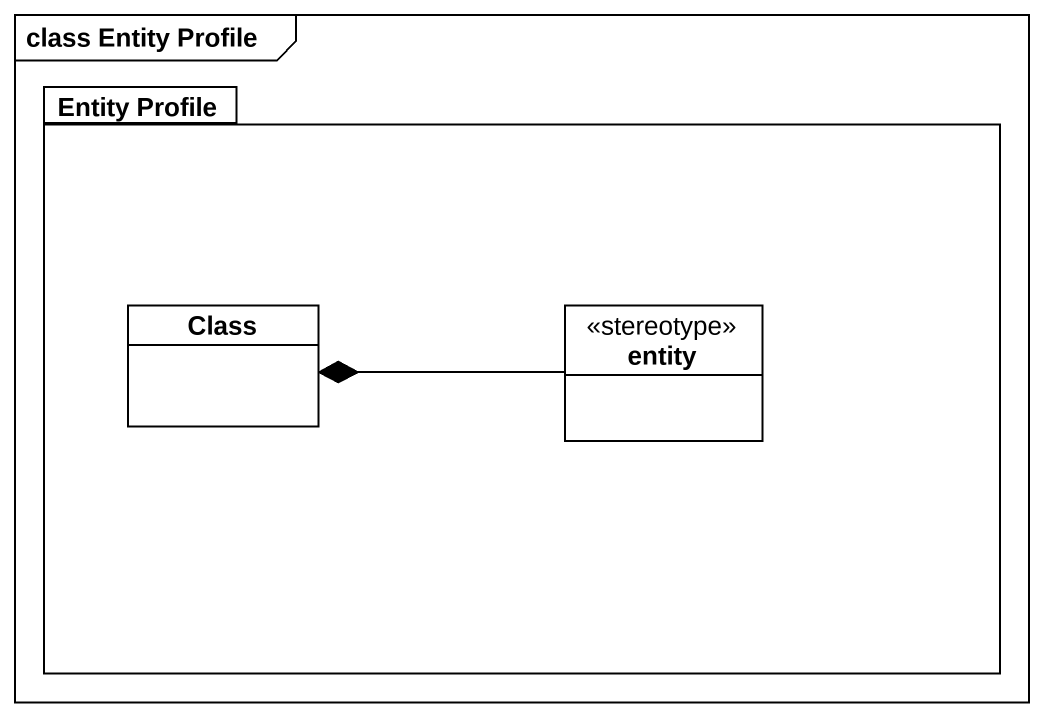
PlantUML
@startuml
mainframe class Entity Profile
hide circle
hide empty members
package "Entity Profile" as Entity_Profile {
  class "Class" as Class_
  class "entity" as entity_ <<stereotype>>
}
entity_ -left-* Class_
@enduml
